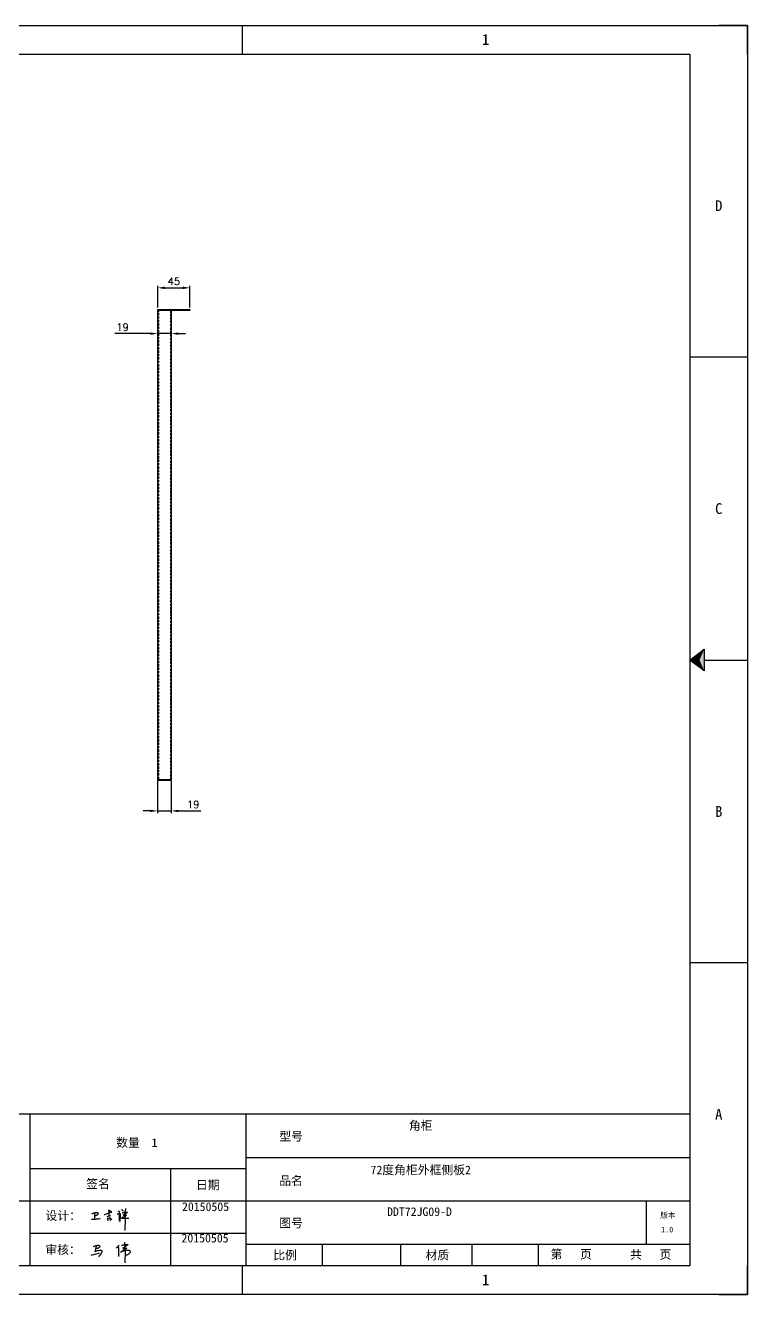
# Model space of a CAD drawing. Header units: millimetres. Extents: x -43476 to -13830, y -16942 to 55335.
# Drawn here: x -26161 to -25153, y 24800 to 26572 of the extents above; entities that cross this region are included whole.
import ezdxf
from ezdxf.enums import TextEntityAlignment as Align

# ---------------------------------------------------------------- set-up
doc = ezdxf.new("R2010")
doc.units = ezdxf.units.MM
doc.linetypes.add('DOT', pattern=[0.25, 0, -0.25])
doc.linetypes.add('HIDDEN2', pattern=[4.7625, 3.175, -1.5875])
doc.layers.add('dim', color=2, linetype='Continuous', lineweight=9)
doc.layers.add('hidden', color=3, linetype='HIDDEN2')
doc.layers.add('print', color=30, linetype='Continuous')
doc.styles.add('Dartop', font='')
doc.styles.add('hzHT', font='simhei.ttf')
doc.styles.get("Standard").update_dxf_attribs({"font": 'txt', "bigfont": 'gbcbig.shx'})
doc.styles.get('Dartop').set_extended_font_data('FangSong_GB2312')
doc.dimstyles.new('2-small', dxfattribs={"dimtxt": 10, "dimasz": 10, "dimexe": 3, "dimexo": 3, "dimgap": 4, "dimtad": 1, "dimtxsty": 'Standard', "dimcen": 5, "dimadec": 0, "dimazin": 0, "dimtfac": 1, "dimtmove": 0, "dimatfit": 3, "dimfxl": 0, "dimarcsym": 0})

# ---------------------------------------------------------------- blocks, each defined once
blk = doc.blocks.new('*U4')
at = {"color": 254, "linetype": 'Continuous', "extrusion": (0, 0, -1)}
for points in [[(-33.167, 11), (-33, 11), (-33.25, 11.188)], [(-33.167, 11), (-33.25, 11.188), (-33.25, 10.812)], [(-33.167, 11), (-33.25, 10.812), (-33, 11)]]:
    blk.add_solid(points, dxfattribs=at)
blk = doc.blocks.new('h')
for p, q in [((20773.3, -2331.8), (20775.3, -2338.7)), ((20789.1, -2340.9), (20773.5, -2331.9)), ((20775.3, -2338.7), (20775.6, -2351.2)), ((20845.7, -2343.5), (20848.4, -2353)), ((20768.1, -2360.9), (20773, -2359.1)), ((20769.5, -2366.9), (20769.8, -2370.6)), ((20769.8, -2370.6), (20770.9, -2378)), ((20770.9, -2378), (20771.5, -2370.6)), ((20772.4, -2369.3), (20774.9, -2367.8)), ((20773, -2359.1), (20784.1, -2355.2)), ((20775.6, -2351.2), (20775.5, -2357.3)), ((20782.2, -2369.2), (20780, -2377.1)), ((20780, -2377.1), (20788.3, -2371.3)), ((20780.1, -2366.4), (20780.8, -2366.4)), ((20781.9, -2367.4), (20782.2, -2369.2)), ((20848.9, -2370.3), (20847.9, -2424)), ((20848.4, -2353), (20848.9, -2370.3))]:
    blk.add_line(p, q)
for points in [[(20699.1, -2348.2, -0.029745), (20704.6, -2345.4, -0.046842), (20708.4, -2344.2, -0.00919), (20714.3, -2343, -0.018517), (20717.2, -2342.5, -0.037841), (20720.3, -2342.4, -0.039541), (20723.2, -2342.8, -0.149785), (20726, -2344.3, -0.204935), (20726.9, -2346.6, -0.074872), (20726.5, -2348.3, -0.061615), (20725.6, -2350.3, -0.034204), (20723.8, -2352.6, -0.045776), (20722.3, -2354.1, -0.054985), (20720.4, -2355.3, -0.036348), (20717.3, -2356.5, -0.067752), (20715.7, -2356.8, -0.043553), (20713.2, -2356.7)], [(20755, -2351.9, -0.024077), (20759.9, -2350.1, -0.013147), (20768.7, -2346.5, -0.00522), (20775.4, -2344.1, -0.018517), (20777.3, -2343.4, -0.008274), (20786.3, -2341, -0.039541), (20788.3, -2340.8, -0.079216), (20789.4, -2341, -0.204935)], [(20816.8, -2335, -0.053561), (20819.6, -2336.1, -0.075272), (20821.3, -2337.3, -0.005295), (20822.5, -2338.5, -0.009337), (20823.1, -2339.1, -0.026146), (20823.7, -2339.8, -0.016644), (20824.5, -2340.9)], [(20832.1, -2329.2, -0.053561), (20834.9, -2330.3, -0.075272), (20836.7, -2331.5, -0.005295), (20837.8, -2332.6, -0.009337), (20838.5, -2333.3, -0.026146), (20839, -2334, -0.016644), (20839.8, -2335.1)], [(20836, -2343.7, -0.02797), (20842.1, -2342.6, -0.048868), (20845.6, -2342.2, -0.00919), (20851.1, -2341.4, -0.018517), (20853.9, -2341.1, -0.037841), (20856.7, -2341.2, -0.039541), (20859.4, -2341.6, -0.018282), (20840.6, -2354.7, -0.000937)], [(20847.6, -2340.2, 0.021784), (20849.6, -2335.9, 0.028296), (20850.8, -2332.4, 0.008136), (20851.9, -2328.2, 0.028913), (20852.2, -2327, 0.08193), (20852.1, -2325.9, 0.075058), (20851.7, -2324.7, 0.275043)], [(20696.6, -2372.4, 0.002073), (20710.6, -2371.9, 0.016137), (20719.6, -2371.3, 0.008314), (20736.9, -2369.3)], [(20813.5, -2350.1, 0.007348), (20815.9, -2348.7, 0.008421), (20818, -2347.3, 0.009459), (20819.7, -2346.2, -0.016325), (20820.7, -2345.5, -0.173771), (20821.8, -2345.3, -0.085159), (20823.9, -2346, -0.125883), (20826, -2347.9, -0.160659), (20826.6, -2350.1, -0.010447), (20826.5, -2352.3, -0.008247), (20826.2, -2355.1, -0.002698), (20825.3, -2374, 0.001562), (20823.9, -2383.7, 0.016137)]]:
    blk.add_lwpolyline(points, format="xyb")
for points in [[(20711.3, -2343.5), (20711.3, -2343.5), (20711.5, -2355.8), (20710.7, -2368), (20710.6, -2371.9)], [(20821.5, -2350.6), (20822.4, -2359.2), (20822.2, -2364.9), (20821.7, -2369), (20821.3, -2376.3), (20823.6, -2368.5), (20827.2, -2366.3), (20829.5, -2366.3)], [(20840.6, -2354.7), (20850, -2354.7), (20855, -2354.3), (20845.9, -2361.1), (20840.5, -2364), (20833, -2367.5), (20863.2, -2367.4), (20865.9, -2367.3)]]:
    blk.add_lwpolyline(points)
for centre, radius, start, end in [((20773.7, -2371.2), 2.3, 121.9907, 163.6016), ((20787.5, -2406), 40.3, 100.6183, 108.2482), ((20780.8, -2367.6), 1.15, 9.4675, 90)]:
    blk.add_arc(centre, radius, start, end)
blk = doc.blocks.new('*D282')
at = {"layer": 'Defpoints', "color": 0}
for p in [(-25931.6, 26205.7), (-25976.6, 26175.4), (-25931.6, 26175.4)]:
    blk.add_point(p, dxfattribs=at)
at = {"layer": 'dim', "color": 0, "lineweight": -2}
for p, q in [((-25976.6, 26178.4), (-25976.6, 26208.7)), ((-25966.6, 26205.7), (-25941.6, 26205.7)), ((-25931.6, 26178.4), (-25931.6, 26208.7))]:
    blk.add_line(p, q, dxfattribs=at)
at = {"layer": 'dim', "color": 0}
for points in [[(-25966.6, 26207.4), (-25966.6, 26204), (-25976.6, 26205.7)], [(-25941.6, 26207.4), (-25941.6, 26204), (-25931.6, 26205.7)]]:
    blk.add_solid(points, dxfattribs=at)
at = {"layer": 'dim', "color": 0, "insert": (-25954.1, 26214.7), "char_height": 10, "attachment_point": 5}
blk.add_mtext('45', dxfattribs=at)
blk = doc.blocks.new('*D283')
at = {"layer": 'Defpoints', "color": 0}
for p in [(-25976.7, 25520.2), (-25957.7, 25520.2), (-25957.7, 25475.2)]:
    blk.add_point(p, dxfattribs=at)
at = {"layer": 'dim', "color": 0, "lineweight": -2}
for p, q in [((-25976.7, 25517.2), (-25976.7, 25472.2)), ((-25957.7, 25517.2), (-25957.7, 25472.2)), ((-25986.7, 25475.2), (-25996.7, 25475.2)), ((-25976.7, 25475.2), (-25957.7, 25475.2)), ((-25947.7, 25475.2), (-25916.4, 25475.2))]:
    blk.add_line(p, q, dxfattribs=at)
at = {"layer": 'dim', "color": 0}
for points in [[(-25986.7, 25476.8), (-25986.7, 25473.5), (-25976.7, 25475.2)], [(-25947.7, 25476.8), (-25947.7, 25473.5), (-25957.7, 25475.2)]]:
    blk.add_solid(points, dxfattribs=at)
at = {"layer": 'dim', "color": 0, "insert": (-25927, 25484.2), "char_height": 10, "attachment_point": 5}
blk.add_mtext('19', dxfattribs=at)
blk = doc.blocks.new('*D290')
at = {"layer": 'Defpoints', "color": 0}
for p in [(-25976.7, 26175.4), (-25957.7, 26174.2), (-25976.7, 26141.8)]:
    blk.add_point(p, dxfattribs=at)
at = {"layer": 'dim', "color": 0, "lineweight": -2}
for p, q in [((-25976.7, 26172.4), (-25976.7, 26138.8)), ((-25957.7, 26171.2), (-25957.7, 26138.8)), ((-25986.7, 26141.8), (-26036.4, 26141.8)), ((-25957.7, 26141.8), (-25976.7, 26141.8)), ((-25947.7, 26141.8), (-25937.7, 26141.8))]:
    blk.add_line(p, q, dxfattribs=at)
at = {"layer": 'dim', "color": 0}
for points in [[(-25986.7, 26143.4), (-25986.7, 26140.1), (-25976.7, 26141.8)], [(-25947.7, 26143.4), (-25947.7, 26140.1), (-25957.7, 26141.8)]]:
    blk.add_solid(points, dxfattribs=at)
at = {"layer": 'dim', "color": 0, "insert": (-26025.7, 26150.8), "char_height": 10, "attachment_point": 5}
blk.add_mtext('19', dxfattribs=at)

msp = doc.modelspace()

# ---------------------------------------------------------------- linework, layer by layer
at = {"color": 0, "linetype": 'DOT'}
for p, q in [((-27712.508, 26572.282), (-25193.336, 26572.282)), ((-25153.048, 26531.994), (-25153.048, 24839.896)), ((-25193.336, 24799.608), (-27712.508, 24799.608))]:
    msp.add_line(p, q, dxfattribs=at)
at = {"color": 0}
for p, q in [((-25858.089, 26531.994), (-25858.089, 26572.282)), ((-25153.048, 26572.282), (-25193.336, 26572.282)), ((-25153.048, 26531.994), (-25153.048, 26572.282)), ((-27631.932, 26531.994), (-25233.624, 26531.994)), ((-25233.624, 26531.994), (-25233.624, 24839.896)), ((-25153.048, 26108.97), (-25233.624, 26108.97)), ((-25213.48, 25685.945), (-25153.048, 25685.945)), ((-25153.048, 25262.921), (-25233.624, 25262.921)), ((-25233.624, 25051.408), (-26457.374, 25051.408)), ((-26155.213, 25051.408), (-26155.213, 24839.896)), ((-25853.053, 24839.896), (-25853.053, 25051.408)), ((-25853.053, 24990.976), (-25233.624, 24990.976)), ((-26155.213, 24975.868), (-25853.053, 24975.868)), ((-25958.809, 24975.868), (-25958.809, 24839.896)), ((-26457.374, 24930.544), (-26155.213, 24930.544)), ((-26155.213, 24930.544), (-25233.624, 24930.544)), ((-25294.056, 24870.112), (-25294.056, 24930.544)), ((-26155.213, 24885.22), (-25853.053, 24885.22)), ((-25853.053, 24870.112), (-25233.624, 24870.112)), ((-25746.745, 24839.896), (-25746.745, 24870.112)), ((-25637.188, 24839.896), (-25637.188, 24870.112)), ((-25537.591, 24839.896), (-25537.591, 24870.112)), ((-25445.136, 24839.896), (-25445.136, 24870.112)), ((-25233.624, 24839.896), (-27631.932, 24839.896)), ((-25858.089, 24799.608), (-25858.089, 24839.896)), ((-25153.048, 24799.608), (-25153.048, 24839.896)), ((-25193.336, 24799.608), (-25153.048, 24799.608))]:
    msp.add_line(p, q, dxfattribs=at)
for p, q in [((-25976.69, 26175.395), (-25976.69, 25517.895)), ((-25976.69, 26175.395), (-25957.69, 26175.395)), ((-25976.69, 26175.395), (-25931.69, 26175.395)), ((-25931.69, 26174.195), (-25975.49, 26174.195)), ((-25957.69, 26174.195), (-25957.69, 25517.895)), ((-25931.69, 26175.395), (-25931.69, 26174.195)), ((-25976.69, 25517.895), (-25957.69, 25517.895)), ((-25975.49, 25519.095), (-25957.69, 25519.095)), ((-26023.176, 24873.066), (-26022.309, 24865.825)), ((-26025.448, 24860.562), (-26028.417, 24858.955)), ((-26023.312, 24861.704), (-26025.448, 24860.562)), ((-26025.326, 24864.107), (-26021.551, 24864.107)), ((-26019.538, 24864.289), (-26023.312, 24861.704)), ((-26022.168, 24860.478), (-26022.488, 24843.839)), ((-26022.309, 24865.825), (-26022.168, 24860.478)), ((-26021.551, 24864.107), (-26019.538, 24864.289))]:
    msp.add_line(p, q)
msp.add_lwpolyline([(-25233.624, 25685.945), (-25213.48, 25701.053), (-25213.48, 25670.837), (-25233.624, 25685.945)], close=True, dxfattribs=at)
for points in [[(-26066.15, 24866.719, -0.02974503), (-26064.423, 24867.584, -0.04684215), (-26063.253, 24867.961, -0.00919025), (-26061.429, 24868.329, -0.01851715), (-26060.514, 24868.462, -0.03784064), (-26059.57, 24868.491, -0.03954126), (-26058.673, 24868.38, -0.14978519), (-26057.796, 24867.902, -0.20493524), (-26057.528, 24867.208, -0.07487171), (-26057.63, 24866.661, -0.06161465), (-26057.928, 24866.055, -0.0342039), (-26058.468, 24865.341, -0.04577587), (-26058.952, 24864.879, -0.05498501), (-26059.537, 24864.512, -0.03634791), (-26060.506, 24864.126, -0.06775206), (-26060.992, 24864.042, -0.04355337), (-26061.755, 24864.082)], [(-26028.417, 24858.955, -0.02974503), (-26025.722, 24860.306, -0.04684215), (-26023.898, 24860.893, -0.00919025), (-26021.051, 24861.468, -0.01851715), (-26019.624, 24861.675, -0.03784064), (-26018.152, 24861.721, -0.03954126), (-26016.752, 24861.547, -0.14978519), (-26015.385, 24860.801, -0.20493524), (-26014.966, 24859.719, -0.07487171), (-26015.125, 24858.865, -0.06161465), (-26015.59, 24857.919, -0.0342039), (-26016.433, 24856.807, -0.04577587), (-26017.188, 24856.086, -0.05498501), (-26018.1, 24855.512, -0.03634791), (-26019.612, 24854.911, -0.06775206), (-26020.369, 24854.78, -0.04355337), (-26021.56, 24854.842)], [(-26027.179, 24868.561, -0.02797026), (-26024.738, 24869.011, -0.04886788), (-26023.324, 24869.162, -0.00919025), (-26021.099, 24869.492, -0.01851715), (-26019.987, 24869.594, -0.03784064), (-26018.846, 24869.57, -0.03954126), (-26017.771, 24869.379, -0.01828189), (-26025.326, 24864.107, -0.0009369)]]:
    msp.add_lwpolyline(points, format="xyb")
msp.add_lwpolyline([(-26062.343, 24868.153), (-26062.343, 24868.153), (-26062.92, 24864.613), (-26063.871, 24861.285), (-26064.492, 24859.242)])
for centre, radius, start, end in [((-26070.569, 24861.098), 6.385, 281.076982, 291.212632), ((-26210.971, 25431.001), 593.276, 283.91895, 284.971512), ((-26054.735, 24842.354), 19.504, 113.202449, 120.017497), ((-26059.313, 24853.033), 7.885, 102.47486, 113.202449), ((-26047.887, 24801.388), 60.779, 100.36867, 102.47486), ((-26060.583, 24858.108), 5.03, 283.816254, 294.030509), ((-26056.13, 24846.44), 14.979, 96.125337, 100.36867), ((-26059.509, 24855.62), 2.32, 294.836428, 309.901134), ((-26090.439, 24884.156), 44.385, 316.919563, 320.58866), ((-26056.928, 24853.877), 7.499, 87.457037, 96.125337), ((-26056.9, 24854.506), 6.87, 78.399567, 87.457037), ((-26065.288, 24862.595), 11.285, 324.094808, 331.378357), ((-26055.93, 24859.233), 2.045, 44.324655, 78.399567), ((-26056.529, 24858.166), 1.508, 319.573073, 337.48549), ((-26060.682, 24861.485), 6.777, 324.910666, 333.348429), ((-26057.386, 24860.254), 3.301, 326.76781, 340.871018), ((-26055.279, 24859.869), 1.134, 357.998393, 44.324655), ((-26056.387, 24859.907), 2.243, 340.871018, 357.998393), ((-26049.306, 24890.685), 29.831, 299.265464, 300.9495), ((-25981.725, 24640.636), 230.333, 102.46592, 103.2053), ((-26138.689, 24975.976), 152.514, 313.366132, 315.296084), ((-25549.723, 24783.041), 486.8, 171.410173, 171.768083), ((-26031.422, 24864.564), 0.975, 52.375745, 91.291159), ((-26889.214, 24892.232), 858.927, 357.565664, 358.057278), ((-26031.756, 24864.716), 1.118, 357.196828, 33.705179), ((-26056.912, 24866.363), 26.332, 352.912546, 354.802684), ((-26047.034, 24865.464), 16.413, 354.802684, 357.196828)]:
    msp.add_arc(centre, radius, start, end)
at = {"layer": 'hidden'}
for p, q in [((-25975.49, 26175.395), (-25975.49, 25517.895)), ((-25958.89, 26174.195), (-25958.89, 25519.095))]:
    msp.add_line(p, q, dxfattribs=at)
at = {"layer": 'print'}
msp.add_lwpolyline([(-27712.508, 26572.282), (-25153.048, 26572.282), (-25153.048, 24799.608), (-27712.508, 24799.608)], close=True, dxfattribs=at)

# ---------------------------------------------------------------- block references
at = {"color": 0, "linetype": 'Continuous', "xscale": 80.57610619627711, "yscale": 80.57610619687368, "zscale": 80.57610619687446}
msp.add_blockref('*U4', (-27892.635, 24799.608), dxfattribs=at)
at = {"color": 0, "xscale": 0.3098964079397265, "yscale": 0.3098964079412326, "zscale": 0.3098964079411201}
msp.add_blockref('h', (-32483.033, 25640.143), dxfattribs=at)

# ---------------------------------------------------------------- texts
at = {"color": 0}
for s, height, style, p in [('1', 15.108, 'Dartop', (-25518.826, 26552.618)), ('D', 15.108, 'Dartop', (-25193.336, 26320.482)), ('C', 15.108, 'Dartop', (-25193.336, 25897.458)), ('B', 15.108, 'Dartop', (-25193.336, 25474.433)), ('A', 15.108, 'Dartop', (-25193.336, 25051.408)), ('角柜', 12.0864, 'hzHT', (-25609.423, 25035.639)), ('数量  1', 12.0864, 'hzHT', (-26005.758, 25011.789)), ('型号', 12.0864, 'hzHT', (-25790.346, 25020.665)), ('72度角柜外框侧板2', 12.0864, 'hzHT', (-25609.423, 24973.726)), ('签名', 12.0864, 'hzHT', (-26060.05, 24954.19)), ('日期', 12.0864, 'hzHT', (-25906.688, 24952.703)), ('品名', 12.0864, 'hzHT', (-25790.346, 24958.618)), ('20150505', 12.0864, 'hzHT', (-25909.79, 24922.372)), ('图号', 12.0864, 'hzHT', (-25790.346, 24899.541)), ('DDT72JG09-D', 12.08642, 'hzHT', (-25611.112, 24915.438)), ('版本', 7.554, 'hzHT', (-25264.422, 24910.49)), ('1.0', 7.554, 'Dartop', (-25265.331, 24890.302)), ('20150505', 12.0864, 'hzHT', (-25910.51, 24878.516)), ('比例', 12.0864, 'hzHT', (-25798.773, 24854.69)), ('材质', 12.0864, 'hzHT', (-25586.274, 24854.69)), ('第   页', 12.0864, 'hzHT', (-25399.306, 24855.943)), ('共   页', 12.0864, 'hzHT', (-25288.282, 24855.503)), ('1', 15.108, 'Dartop', (-25518.826, 24820.231))]:
    msp.add_text(s, height=height, dxfattribs=dict(at, style=style)).set_placement(p, align=Align.MIDDLE_CENTER)
at = {"color": 0, "style": 'hzHT'}
for s, p in [('设计：', (-26133.268, 24903.834)), ('审核：', (-26133.448, 24856.239))]:
    msp.add_text(s, height=12.0864, dxfattribs=at).set_placement(p)

# ---------------------------------------------------------------- dimensions: what is measured, and where the dimension line sits
at = {"layer": 'dim'}
for base, p1, p2, picture, middle in [((-25931.567, 26205.705), (-25976.567, 26175.395), (-25931.567, 26175.395), '*D282', (-25954.067, 26214.705)), ((-25957.69, 25475.154), (-25976.69, 25520.184), (-25957.69, 25520.184), '*D283', (-25927.024, 25484.154))]:
    dim = msp.add_linear_dim(base=base, p1=p1, p2=p2, dimstyle='2-small', override={"dimpost": '\\X'}, dxfattribs=at)
    dim.commit()
    dim.dimension.update_dxf_attribs({"geometry": picture, "text_midpoint": middle})
dim = msp.add_linear_dim(base=(-25976.69, 26141.783), p1=(-25957.69, 26174.195), p2=(-25976.69, 26175.395), angle=180, dimstyle='2-small', override={"dimpost": '\\X'}, dxfattribs=at)
dim.commit()
dim.dimension.update_dxf_attribs({"geometry": '*D290', "text_midpoint": (-26025.69, 26141.783), "dimtype": 160})

doc.saveas('drawing.dxf')
